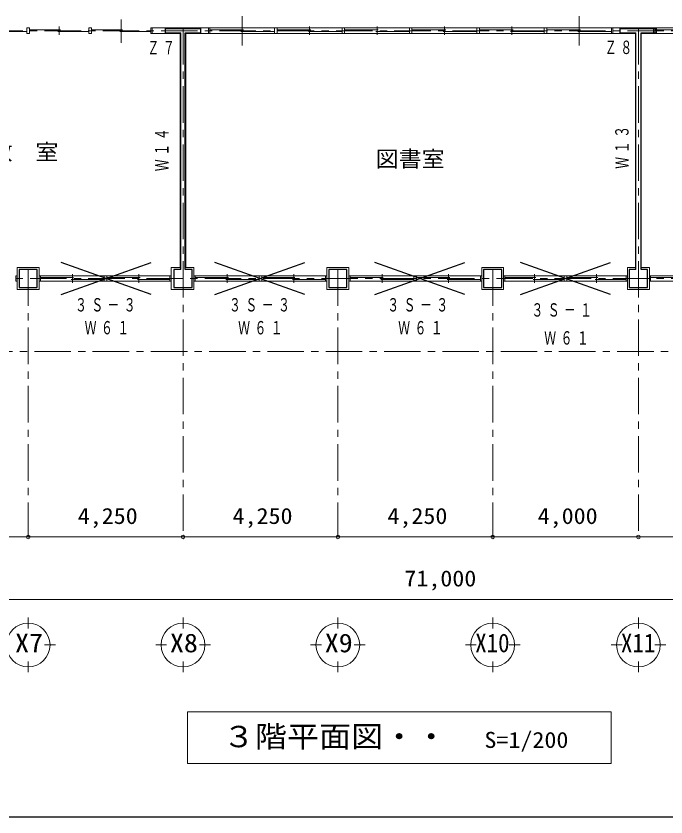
# Model space of a CAD drawing. Units: millimetres at full size, sheet at 1:200; details may follow other scales. Extents: x -55340 to 55340, y -38040 to 38040.
# Drawn here: x -13762 to 4078, y 2000 to 23981 of the extents above; entities that cross this region are included whole.
import ezdxf
from ezdxf.enums import TextEntityAlignment as Align

# ---------------------------------------------------------------- set-up
doc = ezdxf.new("R2010")
doc.units = ezdxf.units.MM
doc.header["$LTSCALE"] = 200
doc.header["$PDMODE"] = 32
doc.header["$PDSIZE"] = 100
doc.linetypes.add('CHAIN1', pattern=[8, 5, -1, 1, -1])
for name, color, linetype, lineweight in [('0-0_補助線', 4, 'Continuous', 9), ('0-1_通り芯', 3, 'Continuous', 18), ('0-5_建具(ｻｯｼ)', 4, 'Continuous', 9), ('0-A_寸法', 6, 'Continuous', 9), ('0-B_文字', 4, 'Continuous', 9), ('0-F_予備', 3, 'Continuous', 18), ('2-0_補助線', 2, 'Continuous', 25), ('2-2_躯体', 2, 'Continuous', 25)]:
    doc.layers.add(name, color=color, linetype=linetype, lineweight=lineweight)
doc.layers.add('2-3_外壁', color=2, linetype='Continuous')
doc.styles.add('ＭＳ ゴシック', font='')
doc.styles.get('ＭＳ ゴシック').set_extended_font_data('MS Gothic')

msp = doc.modelspace()

# ---------------------------------------------------------------- linework, layer by layer
at = {"layer": '0-0_補助線', "color": 3, "lineweight": 18}
for p, q in [((-7553.5, 23173.6), (-7553.5, 23980.7)), ((1696.5, 23173.6), (1696.5, 23980.7)), ((-10878.5, 23242.7), (-10878.5, 23883.2)), ((-14376, 23552.9), (-13463.5, 23552.9)), ((-13393.5, 23503.6), (-13393.5, 23653.6)), ((-13393.5, 23604.3), (-12543.5, 23604.3)), ((-12613.5, 23552.9), (-11763.5, 23552.9)), ((-12578.5, 23460.7), (-12578.5, 23696.4)), ((-11763.5, 23653.6), (-11693.5, 23653.6)), ((-11763.5, 23503.6), (-11763.5, 23653.6)), ((-11693.5, 23604.3), (-10843.5, 23604.3)), ((-10913.5, 23552.9), (-10063.5, 23552.9)), ((-10028.5, 23653.6), (-10028.5, 23503.6)), ((-8443.5, 23653.6), (-8478.5, 23653.6)), ((-8443.5, 23503.6), (-8443.5, 23653.6)), ((-8443.5, 23604.3), (-7518.5, 23604.3)), ((-7588.5, 23552.9), (-6663.5, 23552.9)), ((-6593.5, 23503.6), (-6593.5, 23653.6)), ((-6593.5, 23604.3), (-5668.5, 23604.3)), ((-5738.5, 23552.9), (-4813.5, 23552.9)), ((-5703.5, 23460.7), (-5703.5, 23696.4)), ((-4813.5, 23653.6), (-4743.5, 23653.6)), ((-4813.5, 23503.6), (-4813.5, 23653.6)), ((-4743.5, 23604.3), (-3818.5, 23604.3)), ((-3888.5, 23552.9), (-2963.5, 23552.9)), ((-3853.5, 23460.7), (-3853.5, 23696.4)), ((-2963.5, 23653.6), (-2893.5, 23653.6)), ((-2963.5, 23503.6), (-2963.5, 23653.6)), ((-2893.5, 23604.3), (-1968.5, 23604.3)), ((-2038.5, 23552.9), (-1113.5, 23552.9)), ((-2003.5, 23460.7), (-2003.5, 23696.4)), ((-1043.5, 23503.6), (-1043.5, 23653.6)), ((-1043.5, 23604.3), (-118.5, 23604.3)), ((-188.5, 23552.9), (736.5, 23552.9)), ((-153.5, 23460.7), (-153.5, 23696.4)), ((736.5, 23653.6), (806.5, 23653.6)), ((736.5, 23503.6), (736.5, 23653.6)), ((806.5, 23604.3), (1731.5, 23604.3)), ((1661.5, 23552.9), (2586.5, 23552.9)), ((2621.5, 23653.6), (2621.5, 23503.6)), ((3769, 23653.6), (3734, 23653.6)), ((3769, 23503.6), (3769, 23653.6)), ((3769, 23604.3), (4694, 23604.3)), ((-13463.5, 23503.6), (-13393.5, 23503.6)), ((-10063.5, 23503.6), (-10028.5, 23503.6)), ((-10028.5, 23503.6), (-9253.5, 23503.6)), ((-9253.5, 23503.6), (-9253.5, 17078.6)), ((-9103.5, 23503.6), (-8478.5, 23503.6)), ((-8443.5, 23503.6), (-8478.5, 23503.6)), ((-6663.5, 23503.6), (-6593.5, 23503.6)), ((-1113.5, 23503.6), (-1043.5, 23503.6)), ((2586.5, 23503.6), (2621.5, 23503.6)), ((2621.5, 23503.6), (3246.5, 23503.6)), ((3246.5, 23503.6), (3246.5, 17078.6)), ((3396.5, 23503.6), (3734, 23503.6)), ((3769, 23503.6), (3734, 23503.6)), ((-13728.5, 16478.6), (-13728.5, 17078.6)), ((-13728.5, 17078.6), (-13128.5, 17078.6)), ((-13128.5, 17078.6), (-13128.5, 16478.6)), ((-8878.5, 16478.6), (-8878.5, 17078.6)), ((-5228.5, 16478.6), (-5228.5, 17078.6)), ((-5228.5, 17078.6), (-4628.5, 17078.6)), ((-4628.5, 17078.6), (-4628.5, 16478.6)), ((-978.5, 16478.6), (-978.5, 17078.6)), ((-978.5, 17078.6), (-592.9, 17078.6)), ((-603.5, 17078.6), (-378.5, 17078.6)), ((-378.5, 17078.6), (-378.5, 16478.6)), ((-13093.5, 16853.6), (-13128.5, 16853.6)), ((-13093.5, 16703.6), (-13093.5, 16853.6)), ((-13093.5, 16804.3), (-12181, 16804.3)), ((-12251, 16752.9), (-11338.5, 16752.9)), ((-12216, 16660.8), (-12216, 16896.5)), ((-11268.5, 16703.6), (-11268.5, 16853.6)), ((-11268.5, 16804.3), (-10356, 16804.3)), ((-10426, 16752.9), (-9538.5, 16752.9)), ((-10391, 16660.8), (-10391, 16896.5)), ((-8843.5, 16804.3), (-7931, 16804.3)), ((-8001, 16752.9), (-7088.5, 16752.9)), ((-7966, 16660.8), (-7966, 16896.5)), ((-7088.5, 16853.6), (-7018.5, 16853.6)), ((-7088.5, 16703.6), (-7088.5, 16853.6)), ((-7018.5, 16804.3), (-6106, 16804.3)), ((-6176, 16752.9), (-5263.5, 16752.9)), ((-6141, 16660.8), (-6141, 16896.5)), ((-4593.5, 16853.6), (-4628.5, 16853.6)), ((-4593.5, 16703.6), (-4593.5, 16853.6)), ((-4593.5, 16804.3), (-3681, 16804.3)), ((-3751, 16752.9), (-2838.5, 16752.9)), ((-3716, 16660.8), (-3716, 16896.5)), ((-2768.5, 16703.6), (-2768.5, 16853.6)), ((-2768.5, 16804.3), (-1856, 16804.3)), ((-1926, 16752.9), (-1013.5, 16752.9)), ((-1891, 16660.8), (-1891, 16896.5)), ((-343.5, 16853.6), (-378.5, 16853.6)), ((-343.5, 16703.6), (-343.5, 16853.6)), ((-343.5, 16804.3), (506.5, 16804.3)), ((436.5, 16752.9), (1286.5, 16752.9)), ((471.5, 16660.8), (471.5, 16896.5)), ((1356.5, 16703.6), (1356.5, 16853.6)), ((1356.5, 16804.3), (2206.5, 16804.3)), ((2136.5, 16752.9), (2986.5, 16752.9)), ((2171.5, 16660.8), (2171.5, 16896.5)), ((3656.5, 16804.3), (4506.5, 16804.3)), ((-13763.5, 16703.6), (-13728.5, 16703.6)), ((-13093.5, 16703.6), (-13128.5, 16703.6)), ((-11338.5, 16703.6), (-11268.5, 16703.6)), ((-9538.5, 16703.6), (-9503.5, 16703.6)), ((-8843.5, 16703.6), (-8878.5, 16703.6)), ((-5263.5, 16703.6), (-5228.5, 16703.6)), ((-4593.5, 16703.6), (-4628.5, 16703.6)), ((-2838.5, 16703.6), (-2768.5, 16703.6)), ((-1013.5, 16703.6), (-978.5, 16703.6)), ((-343.5, 16703.6), (-378.5, 16703.6)), ((1286.5, 16703.6), (1356.5, 16703.6)), ((2986.5, 16703.6), (3021.5, 16703.6)), ((3656.5, 16703.6), (3621.5, 16703.6)), ((-13128.5, 16478.6), (-13728.5, 16478.6)), ((-4628.5, 16478.6), (-5228.5, 16478.6)), ((-378.5, 16478.6), (-978.5, 16478.6))]:
    msp.add_line(p, q, dxfattribs=at)
for points in [[(-13463.5, 23503.6), (-13463.5, 23653.6), (-13393.5, 23653.6)], [(-11763.5, 23503.6), (-11693.5, 23503.6), (-11693.5, 23653.6)], [(-10063.5, 23503.6), (-10063.5, 23653.6), (-10028.5, 23653.6)], [(-10028.5, 23653.6), (-8478.5, 23653.6), (-8478.5, 23503.6)], [(-6663.5, 23503.6), (-6663.5, 23653.6), (-6593.5, 23653.6)], [(-4813.5, 23503.6), (-4743.5, 23503.6), (-4743.5, 23653.6)], [(-2963.5, 23503.6), (-2893.5, 23503.6), (-2893.5, 23653.6)], [(-1113.5, 23503.6), (-1113.5, 23653.6), (-1043.5, 23653.6)], [(736.5, 23503.6), (806.5, 23503.6), (806.5, 23653.6)], [(2586.5, 23503.6), (2586.5, 23653.6), (2621.5, 23653.6)], [(2621.5, 23653.6), (3734, 23653.6), (3734, 23503.6)], [(-9103.5, 23503.6), (-9103.5, 17078.6), (-8878.5, 17078.6)], [(3396.5, 23503.6), (3396.5, 17078.6), (3621.5, 17078.6), (3621.5, 16478.6), (3021.5, 16478.6), (3021.5, 17078.6), (3246.5, 17078.6)], [(-8878.5, 16478.6), (-9503.5, 16478.6), (-9503.5, 17078.6), (-9253.5, 17078.6)], [(-13763.5, 16703.6), (-13763.5, 16853.6), (-13728.5, 16853.6)], [(-11338.5, 16703.6), (-11338.5, 16853.6), (-11268.5, 16853.6)], [(-9538.5, 16703.6), (-9538.5, 16853.6), (-9503.5, 16853.6)], [(-8843.5, 16703.6), (-8843.5, 16853.6), (-8878.5, 16853.6)], [(-7088.5, 16703.6), (-7018.5, 16703.6), (-7018.5, 16853.6)], [(-5263.5, 16703.6), (-5263.5, 16853.6), (-5228.5, 16853.6)], [(-2838.5, 16703.6), (-2838.5, 16853.6), (-2768.5, 16853.6)], [(-1013.5, 16703.6), (-1013.5, 16853.6), (-978.5, 16853.6)], [(1286.5, 16703.6), (1286.5, 16853.6), (1356.5, 16853.6)], [(2986.5, 16703.6), (2986.5, 16853.6), (3021.5, 16853.6)], [(3656.5, 16703.6), (3656.5, 16853.6), (3621.5, 16853.6)]]:
    msp.add_lwpolyline(points, dxfattribs=at)
at = {"layer": '0-1_通り芯', "color": 4, "linetype": 'CHAIN1', "lineweight": 9}
for p, q in [((29621.5, 23578.6), (-43658.8, 23578.6)), ((-9178.5, 23653.6), (-9178.5, 9683.5)), ((3321.5, 23653.6), (3321.5, 9683.5)), ((-13428.5, 17028.6), (-13428.5, 9683.5)), ((-4928.5, 17028.6), (-4928.5, 9683.5)), ((-678.5, 17028.6), (-678.5, 9683.5)), ((19621.5, 16778.6), (-45158.8, 16778.6)), ((-43658.8, 14778.6), (41409.7, 14778.6))]:
    msp.add_line(p, q, dxfattribs=at)
at = {"layer": '0-1_通り芯'}
for p, q in [((-13428.5, 7469.9), (-13428.5, 7169.9)), ((-9178.5, 7469.9), (-9178.5, 7169.9)), ((-4928.5, 7469.9), (-4928.5, 7169.9)), ((-678.5, 7469.9), (-678.5, 7169.9)), ((3321.5, 7469.9), (3321.5, 7169.9)), ((-12678.5, 6719.9), (-12978.5, 6719.9)), ((-9628.5, 6719.9), (-9928.5, 6719.9)), ((-8428.5, 6719.9), (-8728.5, 6719.9)), ((-5378.5, 6719.9), (-5678.5, 6719.9)), ((-4178.5, 6719.9), (-4478.5, 6719.9)), ((-1128.5, 6719.9), (-1428.5, 6719.9)), ((71.5, 6719.9), (-228.5, 6719.9)), ((2871.5, 6719.9), (2571.5, 6719.9)), ((4071.5, 6719.9), (3771.5, 6719.9)), ((-13428.5, 5969.9), (-13428.5, 6269.9)), ((-9178.5, 5969.9), (-9178.5, 6269.9)), ((-4928.5, 5969.9), (-4928.5, 6269.9)), ((-678.5, 5969.9), (-678.5, 6269.9)), ((3321.5, 5969.9), (3321.5, 6269.9))]:
    msp.add_line(p, q, dxfattribs=at)
for centre in [(-13428.5, 6719.9), (-9178.5, 6719.9), (-4928.5, 6719.9), (-678.5, 6719.9), (3321.5, 6719.9)]:
    msp.add_circle(centre, 600, dxfattribs=at)
at = {"layer": '0-5_建具(ｻｯｼ)'}
for p, q in [((2586.5, 23653.6), (-8443.5, 23653.6)), ((14799, 23653.6), (3769, 23653.6)), ((-8443.5, 23503.6), (2586.5, 23503.6)), ((3769, 23503.6), (14799, 23503.6)), ((-13093.5, 16853.6), (-9538.5, 16853.6)), ((-8843.5, 16853.6), (-5263.5, 16853.6)), ((-4593.5, 16853.6), (-1013.5, 16853.6)), ((-343.5, 16853.6), (2986.5, 16853.6)), ((3656.5, 16853.6), (6986.5, 16853.6)), ((-9538.5, 16703.6), (-13093.5, 16703.6)), ((-5263.5, 16703.6), (-8843.5, 16703.6)), ((-1013.5, 16703.6), (-4593.5, 16703.6)), ((2986.5, 16703.6), (-343.5, 16703.6)), ((6986.5, 16703.6), (3656.5, 16703.6))]:
    msp.add_line(p, q, dxfattribs=at)
at = {"layer": '0-A_寸法', "color": 4}
for p, q in [((3321.5, 9683.5), (-678.5, 9683.5)), ((-37678.5, 7969.9), (33321.5, 7969.9))]:
    msp.add_line(p, q, dxfattribs=at)
for points in [[(-37678.5, 9683.5), (-33678.5, 9683.5), (-29678.5, 9683.5), (-25678.5, 9683.5), (-21678.5, 9683.5), (-17678.5, 9683.5), (-13428.5, 9683.5), (-9178.5, 9683.5), (-4928.5, 9683.5), (-678.5, 9683.5)], [(3321.5, 9683.5), (7321.5, 9683.5), (11321.5, 9683.5), (15321.5, 9683.5), (19321.5, 9683.5), (24321.5, 9683.5), (29321.5, 9683.5), (33321.5, 9683.5)]]:
    msp.add_lwpolyline(points, dxfattribs=at)
at = {"layer": '0-A_寸法'}
for p in [(-13428.5, 9683.5), (-9178.5, 9683.5), (-4928.5, 9683.5), (-678.5, 9683.5), (3321.5, 9683.5)]:
    msp.add_point(p, dxfattribs=at)
at = {"layer": '0-B_文字'}
msp.add_lwpolyline([(-9052.7, 4884.3), (2569.2, 4884.3), (2569.2, 3465.8), (-9052.7, 3465.8)], close=True, dxfattribs=at)
at = {"layer": '0-F_予備', "color": 2, "lineweight": 25}
msp.add_line((-55300, 2000), (55300, 2000), dxfattribs=at)
at = {"layer": '2-0_補助線'}
for p, q in [((-10048.8, 16339.2), (-12522.5, 17218)), ((-12522.5, 16339.2), (-10048.8, 17218)), ((-8308.2, 16339.2), (-5834.6, 17218)), ((-5834.6, 16339.2), (-8308.2, 17218)), ((-3915.3, 16339.2), (-1441.7, 17218)), ((-1441.7, 16339.2), (-3915.3, 17218)), ((2558.3, 16339.2), (84.7, 17218)), ((84.7, 16339.2), (2558.3, 17218))]:
    msp.add_line(p, q, dxfattribs=at)
at = {"layer": '2-2_躯体'}
for p, q in [((-9663.5, 23518.6), (-9663.5, 23638.6)), ((-9663.5, 23638.6), (-8693.5, 23638.6)), ((-8693.5, 23518.6), (-8693.5, 23638.6)), ((2821.5, 23518.6), (2821.5, 23638.6)), ((2821.5, 23638.6), (3821.5, 23638.6)), ((3821.5, 23518.6), (3821.5, 23638.6)), ((-9663.5, 23518.6), (-9238.5, 23518.6)), ((-9238.5, 17028.6), (-9238.5, 23518.6)), ((2821.5, 23518.6), (3246.5, 23518.6)), ((3246.5, 17028.6), (3246.5, 23518.6)), ((3396.5, 23518.6), (3821.5, 23518.6)), ((3396.5, 17028.6), (3396.5, 23518.6)), ((-13678.5, 17028.6), (-13678.5, 16528.6)), ((-13178.5, 17028.6), (-13678.5, 17028.6)), ((-9428.5, 17028.6), (-9428.5, 16528.6)), ((-9238.5, 17028.6), (-9428.5, 17028.6)), ((-8928.5, 17028.6), (-9118.5, 17028.6)), ((-928.5, 17028.6), (-928.5, 16528.6)), ((-428.5, 17028.6), (-928.5, 17028.6)), ((3071.5, 17028.6), (3071.5, 16528.6)), ((3246.5, 17028.6), (3071.5, 17028.6)), ((3246.5, 17028.6), (3071.5, 17028.6)), ((3571.5, 17028.6), (3396.5, 17028.6)), ((3571.5, 16528.6), (3571.5, 17028.6)), ((3071.5, 16528.6), (3571.5, 16528.6))]:
    msp.add_line(p, q, dxfattribs=at)
for points in [[(-9118.5, 17028.6), (-9118.5, 23518.6), (-8693.5, 23518.6)], [(-13678.5, 16528.6), (-13178.5, 16528.6), (-13178.5, 17028.6)], [(-9428.5, 16528.6), (-8928.5, 16528.6), (-8928.5, 17028.6)], [(-928.5, 16528.6), (-428.5, 16528.6), (-428.5, 17028.6)]]:
    msp.add_lwpolyline(points, dxfattribs=at)
msp.add_lwpolyline([(-5178.5, 16528.6), (-4678.5, 16528.6), (-4678.5, 17028.6), (-5178.5, 17028.6)], close=True, dxfattribs=at)

# ---------------------------------------------------------------- texts
at = {"layer": '0-1_通り芯', "color": 2, "style": 'ＭＳ ゴシック'}
for s, width, p in [('X7', 1.1, (-13788.3, 6365.7)), ('X8', 1.1, (-9538.2, 6365.7)), ('X9', 1.1, (-5288.2, 6365.7)), ('X10', 0.9, (-1158.2, 6365.7)), ('X11', 0.9, (2841.8, 6365.7))]:
    msp.add_text(s, height=513.2, dxfattribs=dict(at, width=width)).set_placement(p, align=Align.BOTTOM_LEFT)
at = {"layer": '0-A_寸法', "color": 2, "style": 'ＭＳ ゴシック', "width": 1.1}
for s, p in [('4,250', (-12068.3, 9909.3)), ('4,250', (-7818.3, 9909.3)), ('4,250', (-3568.3, 9909.3)), ('4,000', (556.7, 9909.3)), ('71,000', (-3103.3, 8195.7))]:
    msp.add_text(s, height=439.9, dxfattribs=at).set_placement(p, align=Align.BOTTOM_LEFT)
at = {"layer": '0-B_文字', "color": 2, "style": 'ＭＳ ゴシック'}
for s, width, p in [('教\u3000室', 1.05, (-14489.2, 19900.3)), ('図書室', 1.05, (-3888.6, 19708.3)), ('S=1/200', 1.1, (-905, 3763))]:
    msp.add_text(s, height=439.9, dxfattribs=dict(at, width=width)).set_placement(p, align=Align.BOTTOM_LEFT)
at = {"layer": '0-B_文字', "color": 6, "style": 'ＭＳ ゴシック', "width": 1.1}
msp.add_text('３階平面図・・', height=586.5, dxfattribs=at).set_placement((-8086, 3737.7), align=Align.BOTTOM_LEFT)
at = {"layer": '2-0_補助線', "char_height": 366.6, "attachment_point": 7, "style": 'ＭＳ ゴシック'}
for s, insert in [('\\T1.37;\\W0.65;３Ｓ－３', (-12141.1, 15866)), ('\\T1.38;\\W0.65;３Ｓ－３', (-7914.9, 15866)), ('\\T1.38;\\W0.65;３Ｓ－３', (-3571.4, 15866)), ('\\T1.37;\\W0.65;３Ｓ－１', (386.4, 15725.2)), ('\\T1.38;\\W0.65;Ｗ６１', (-11878.8, 15238.4)), ('\\T1.38;\\W0.65;Ｗ６１', (-7664.6, 15238.4)), ('\\T1.38;\\W0.65;Ｗ６１', (-3271.7, 15238.4)), ('\\T1.38;\\W0.65;Ｗ６１', (736.5, 14958.3))]:
    msp.add_mtext(s, dxfattribs=dict(at, insert=insert))
at = {"layer": '2-3_外壁', "char_height": 366.6, "attachment_point": 7, "style": 'ＭＳ ゴシック'}
for s, insert in [('\\T1.31;\\W0.65;Ｚ８', (2399.3, 22931.8)), ('\\T1.31;\\W0.65;Ｚ７', (-10155.1, 22926))]:
    msp.add_mtext(s, dxfattribs=dict(at, insert=insert))
at = {"layer": '2-3_外壁', "char_height": 366.6, "attachment_point": 7, "rotation": 90, "style": 'ＭＳ ゴシック'}
for s, insert in [('\\T1.31;\\W0.65;Ｗ１３', (3057.9, 19788.6)), ('\\T1.31;\\W0.65;Ｗ１４', (-9577, 19721.2))]:
    msp.add_mtext(s, dxfattribs=dict(at, insert=insert))

doc.saveas('drawing.dxf')
